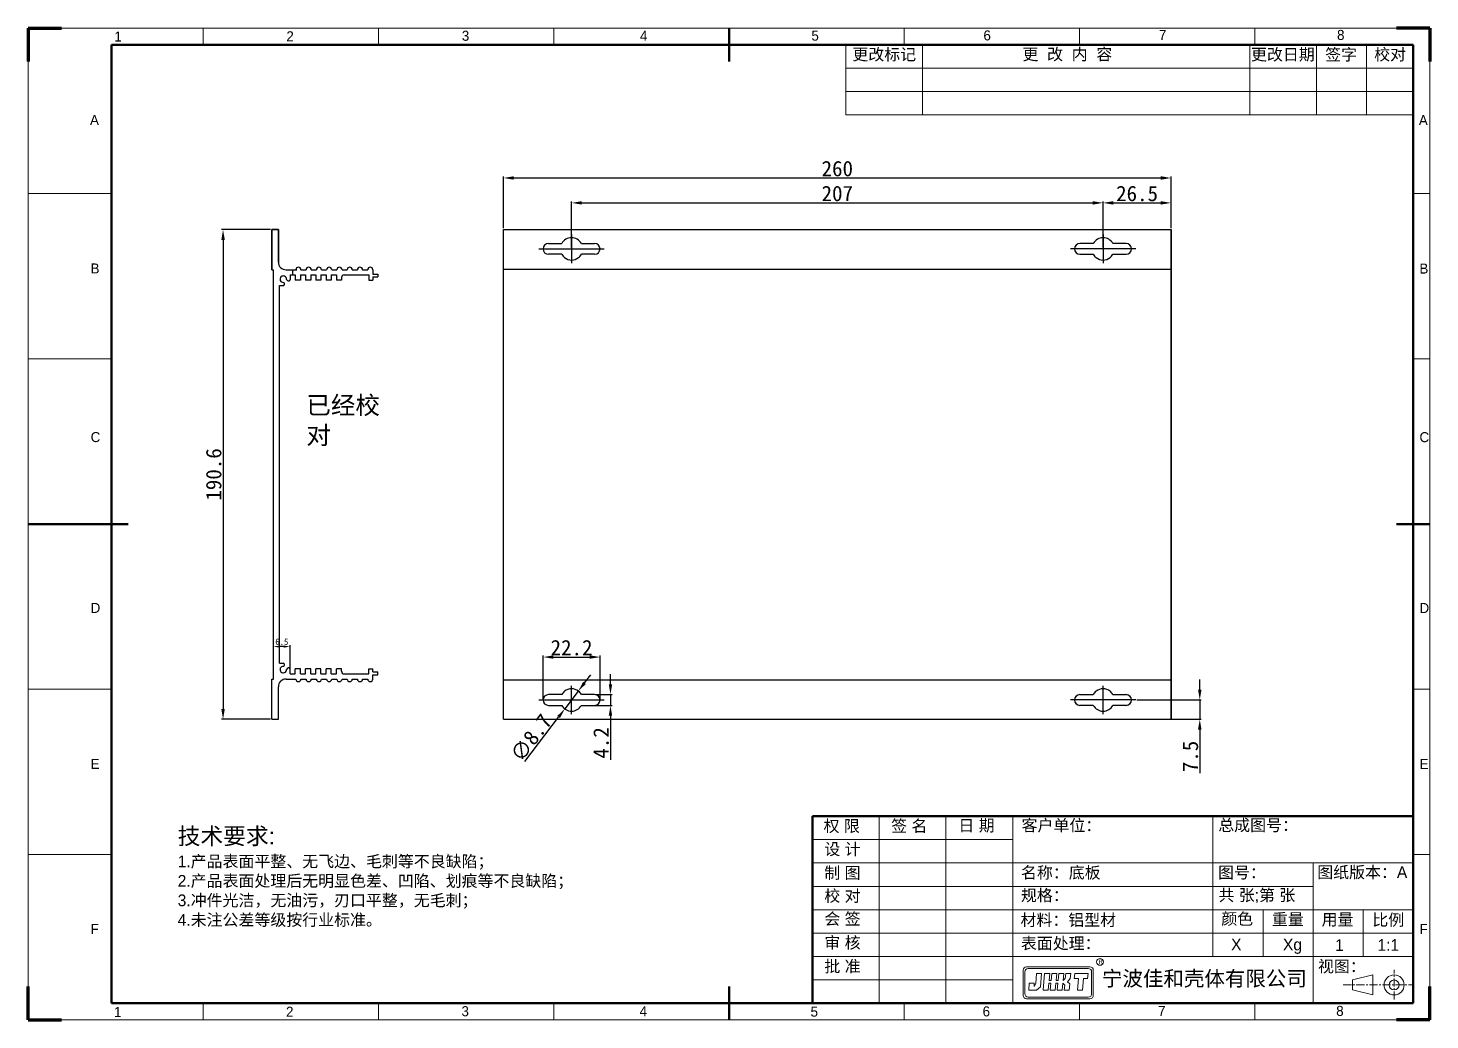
# Model space of a CAD drawing. Header units: millimetres. Extents: x 2638 to 4446, y 961 to 1347.
# Drawn here: x 2638 to 3184, y 961 to 1347 of the extents above; entities that cross this region are included whole.
import ezdxf

# ---------------------------------------------------------------- set-up
doc = ezdxf.new("R2010")
doc.units = ezdxf.units.MM
doc.linetypes.add('CENTER', pattern=[50.8, 31.75, -6.35, 6.35, -6.35])
for name, color, linetype, lineweight in [('中心线', 1, 'CENTER', 25), ('中心线层', 1, 'CENTER', 18), ('图框层', 7, 'Continuous', 18), ('注记层', 7, 'Continuous', 18), ('绘图层', 7, 'Continuous', 30)]:
    doc.layers.add(name, color=color, linetype=linetype, lineweight=lineweight)
doc.styles.get("Standard").update_dxf_attribs({"font": 'SimSun.ttf'})
doc.dimstyles.new('ISO-25', dxfattribs={"dimtxt": 2.5, "dimasz": 2.5, "dimexe": 0.6, "dimexo": 0.5, "dimtad": 1, "dimdsep": 46, "dimtxsty": 'Standard', "dimcen": 2.5, "dimclrd": 1, "dimclre": 1, "dimadec": 0, "dimazin": 0, "dimtfac": 1, "dimtmove": 0, "dimatfit": 3, "dimfxl": 1, "dimarcsym": 0})

# ---------------------------------------------------------------- blocks, each defined once
blk = doc.blocks.new('12121')
at = {"layer": '注记层', "char_height": 3, "width": 24.7671, "attachment_point": 1}
for s, insert in [('{\\fﾷￂￋￎ_GB2312|b0|i0|c134|p49;A}', (511.03, 424.1)), ('{\\fﾷￂￋￎ_GB2312|b0|i0|c134|p49;B}', (511.2, 379.65)), ('{\\fﾷￂￋￎ_GB2312|b0|i0|c134|p49;C}', (511.23, 329.17)), ('{\\fﾷￂￋￎ_GB2312|b0|i0|c134|p49;D}', (511.23, 278.01)), ('{\\fﾷￂￋￎ_GB2312|b0|i0|c134|p49;E}', (511.23, 231.32)), ('{\\fﾷￂￋￎ_GB2312|b0|i0|c134|p49;F}', (511.23, 181.89))]:
    blk.add_mtext(s, dxfattribs=dict(at, insert=insert))
blk = doc.blocks.new('1DF')
at = {"layer": '注记层', "char_height": 3, "width": 24.7671, "attachment_point": 1}
for s, insert in [('{\\fﾷￂￋￎ_GB2312|b0|i0|c134|p49;1}', (518.32, 449.1)), ('{\\fﾷￂￋￎ_GB2312|b0|i0|c134|p49;2}', (569.86, 449.18)), ('{\\fﾷￂￋￎ_GB2312|b0|i0|c134|p49;3}', (622.43, 449.33)), ('{\\fﾷￂￋￎ_GB2312|b0|i0|c134|p49;4}', (675.79, 449.33))]:
    blk.add_mtext(s, dxfattribs=dict(at, insert=insert))
blk = doc.blocks.new('10000')
at = {"layer": '图框层'}
for p, q in [((319.05, 139.22), (319.05, 131.72)), ((319.55, 138.72), (319.55, 132.22)), ((320.05, 140.22), (339.05, 140.22)), ((320.55, 139.72), (338.55, 139.72)), ((339.55, 138.72), (339.55, 132.22)), ((340.05, 139.22), (340.05, 131.72)), ((320.68, 133.22), (320.87, 135.36)), ((322.37, 135.36), (320.87, 135.36)), ((322.28, 134.36), (322.37, 135.36)), ((322.78, 135.23), (322.28, 134.36)), ((323.05, 138.22), (322.78, 135.23)), ((323.05, 138.22), (324.55, 138.22)), ((324.55, 138.22), (324.2, 134.22)), ((325.45, 138.22), (325.01, 133.22)), ((325.45, 138.22), (326.98, 138.22)), ((326.73, 135.32), (326.54, 133.22)), ((326.73, 135.32), (327.33, 135.32)), ((326.98, 138.22), (326.8, 136.12)), ((326.8, 136.12), (327.4, 136.12)), ((327.33, 135.32), (327.14, 133.22)), ((327.58, 138.22), (327.4, 136.12)), ((327.58, 138.22), (329.08, 138.22)), ((328.83, 135.32), (328.64, 133.22)), ((328.83, 135.32), (329.43, 135.32)), ((329.08, 138.22), (328.9, 136.12)), ((328.9, 136.12), (329.5, 136.12)), ((329.43, 135.32), (329.25, 133.22)), ((329.68, 138.22), (329.5, 136.12)), ((329.68, 138.22), (331.18, 138.22)), ((330.93, 135.32), (330.75, 133.22)), ((330.93, 135.32), (331.48, 134.72)), ((331.18, 138.22), (331, 136.12)), ((331.65, 136.72), (331, 136.13)), ((331.48, 134.72), (331.35, 133.22)), ((331.79, 138.22), (331.65, 136.72)), ((331.79, 138.22), (333.29, 138.22)), ((333.15, 136.72), (332.27, 135.72)), ((333.01, 135.12), (332.27, 135.72)), ((333.01, 135.12), (332.85, 133.22)), ((333.29, 138.22), (333.15, 136.72)), ((334.49, 138.22), (334.35, 136.72)), ((334.35, 136.72), (335.61, 136.72)), ((334.49, 138.22), (338.49, 138.22)), ((335.61, 136.72), (335.3, 133.22)), ((337.11, 136.72), (336.8, 133.22)), ((337.11, 136.72), (338.35, 136.72)), ((338.49, 138.22), (338.35, 136.72)), ((320.05, 130.72), (339.05, 130.72)), ((320.55, 131.22), (338.55, 131.22)), ((320.68, 133.22), (323.05, 133.22)), ((323.05, 133.22), (324.2, 134.22)), ((325.01, 133.22), (326.54, 133.22)), ((327.14, 133.22), (328.64, 133.22)), ((329.25, 133.22), (330.75, 133.22)), ((331.35, 133.22), (332.85, 133.22)), ((335.3, 133.22), (336.8, 133.22))]:
    blk.add_line(p, q, dxfattribs=at)
blk.add_circle((342.05, 141.72), 1, dxfattribs=at)
for centre, start, end in [((320.05, 139.22), 90, 180), ((320.55, 138.72), 90, 180), ((338.55, 138.72), 0, 90), ((339.05, 139.22), 0, 90), ((320.05, 131.72), 180, 270), ((320.55, 132.22), 180, 270), ((338.55, 132.22), 270, 0), ((339.05, 131.72), 270, 0)]:
    blk.add_arc(centre, 1, start, end, dxfattribs=at)
at = {"layer": '图框层', "insert": (341.63, 142.39), "char_height": 1.25, "width": 2.8732, "attachment_point": 1}
blk.add_mtext('{\\f@Dotum|b0|i0|c0|p34;R}', dxfattribs=at)
blk = doc.blocks.new('*D4')
at = {"color": 1, "lineweight": -2}
for p, q in [((3056.72, 1261.77), (3056.72, 1279.77)), ((3060.72, 1279.17), (3079.22, 1279.17)), ((3083.22, 1269.27), (3083.22, 1279.77))]:
    blk.add_line(p, q, dxfattribs=at)
at = {"color": 1}
for points in [[(3060.72, 1279.83), (3060.72, 1278.5), (3056.72, 1279.17)], [(3079.22, 1279.83), (3079.22, 1278.5), (3083.22, 1279.17)]]:
    blk.add_solid(points, dxfattribs=at)
at = {"layer": 'Defpoints', "color": 0}
for p in [(3083.22, 1279.17), (3083.22, 1268.77), (3056.72, 1261.27)]:
    blk.add_point(p, dxfattribs=at)
at = {"color": 0, "insert": (3069.97, 1282.79), "char_height": 6, "attachment_point": 5}
blk.add_mtext('26.5', dxfattribs=at)
blk = doc.blocks.new('*D5')
at = {"color": 1, "lineweight": -2}
for p, q in [((2849.72, 1261.77), (2849.72, 1279.77)), ((2853.72, 1279.17), (3052.72, 1279.17)), ((3056.72, 1261.77), (3056.72, 1279.77))]:
    blk.add_line(p, q, dxfattribs=at)
at = {"color": 1}
for points in [[(2853.72, 1279.83), (2853.72, 1278.5), (2849.72, 1279.17)], [(3052.72, 1279.83), (3052.72, 1278.5), (3056.72, 1279.17)]]:
    blk.add_solid(points, dxfattribs=at)
at = {"layer": 'Defpoints', "color": 0}
for p in [(3056.72, 1279.17), (2849.72, 1261.27), (3056.72, 1261.27)]:
    blk.add_point(p, dxfattribs=at)
at = {"color": 0, "insert": (2953.22, 1282.79), "char_height": 6, "attachment_point": 5}
blk.add_mtext('207', dxfattribs=at)
blk = doc.blocks.new('*D6')
at = {"color": 1, "lineweight": -2}
for p, q in [((3094.39, 1089.67), (3094.39, 1093.67)), ((3069.94, 1085.67), (3094.99, 1085.67)), ((3094.39, 1085.67), (3094.39, 1078.17)), ((3082.22, 1078.17), (3094.99, 1078.17)), ((3094.39, 1074.17), (3094.39, 1057.19))]:
    blk.add_line(p, q, dxfattribs=at)
at = {"color": 1}
for points in [[(3093.72, 1089.67), (3095.06, 1089.67), (3094.39, 1085.67)], [(3093.72, 1074.17), (3095.06, 1074.17), (3094.39, 1078.17)]]:
    blk.add_solid(points, dxfattribs=at)
at = {"layer": 'Defpoints', "color": 0}
for p in [(3069.44, 1085.67), (3081.72, 1078.17), (3094.39, 1078.17)]:
    blk.add_point(p, dxfattribs=at)
at = {"color": 0, "insert": (3090.77, 1063.68), "char_height": 6, "attachment_point": 5, "rotation": 90}
blk.add_mtext('7.5', dxfattribs=at)
blk = doc.blocks.new('*D12')
at = {"color": 1, "lineweight": -2}
for p, q in [((2838.62, 1086.17), (2838.62, 1102.97)), ((2860.82, 1086.17), (2860.82, 1102.97)), ((2842.62, 1102.37), (2856.82, 1102.37))]:
    blk.add_line(p, q, dxfattribs=at)
at = {"color": 1}
for points in [[(2842.62, 1103.04), (2842.62, 1101.71), (2838.62, 1102.37)], [(2856.82, 1103.04), (2856.82, 1101.71), (2860.82, 1102.37)]]:
    blk.add_solid(points, dxfattribs=at)
at = {"layer": 'Defpoints', "color": 0}
for p in [(2860.82, 1102.37), (2838.62, 1085.67), (2860.82, 1085.67)]:
    blk.add_point(p, dxfattribs=at)
at = {"color": 0, "insert": (2849.72, 1106), "char_height": 6, "attachment_point": 5}
blk.add_mtext('22.2', dxfattribs=at)
blk = doc.blocks.new('*D13')
at = {"color": 1, "lineweight": -2}
for p, q in [((2864.88, 1091.77), (2864.88, 1095.77)), ((2859.22, 1087.77), (2865.48, 1087.77)), ((2864.88, 1087.77), (2864.88, 1083.57)), ((2857.87, 1083.57), (2865.48, 1083.57)), ((2864.88, 1079.57), (2864.88, 1062.36))]:
    blk.add_line(p, q, dxfattribs=at)
at = {"color": 1}
for points in [[(2864.21, 1091.77), (2865.55, 1091.77), (2864.88, 1087.77)], [(2864.21, 1079.57), (2865.55, 1079.57), (2864.88, 1083.57)]]:
    blk.add_solid(points, dxfattribs=at)
at = {"layer": 'Defpoints', "color": 0}
for p in [(2858.72, 1087.77), (2857.37, 1083.57), (2864.88, 1083.57)]:
    blk.add_point(p, dxfattribs=at)
at = {"color": 0, "insert": (2861.26, 1068.97), "char_height": 6, "attachment_point": 5, "rotation": 90}
blk.add_mtext('4.2', dxfattribs=at)
blk = doc.blocks.new('*D14')
at = {"color": 1, "lineweight": -2}
for p, q in [((2854.77, 1092.32), (2857.19, 1095.51)), ((2852.35, 1089.14), (2847.09, 1082.21)), ((2831.53, 1061.71), (2844.67, 1079.02))]:
    blk.add_line(p, q, dxfattribs=at)
at = {"color": 1}
for points in [[(2854.24, 1092.73), (2855.3, 1091.92), (2852.35, 1089.14)], [(2844.14, 1079.43), (2845.21, 1078.62), (2847.09, 1082.21)]]:
    blk.add_solid(points, dxfattribs=at)
at = {"layer": 'Defpoints', "color": 0}
for p in [(2852.35, 1089.14), (2847.09, 1082.21)]:
    blk.add_point(p, dxfattribs=at)
at = {"color": 0, "insert": (2834, 1070.96), "char_height": 6, "attachment_point": 5, "rotation": 52.7902}
blk.add_mtext('∅8.7', dxfattribs=at)
blk = doc.blocks.new('*D15')
at = {"color": 1, "lineweight": -2}
for p, q in [((2823.22, 1269.27), (2823.22, 1289.46)), ((2827.22, 1288.86), (3079.22, 1288.86)), ((3083.22, 1269.27), (3083.22, 1289.46))]:
    blk.add_line(p, q, dxfattribs=at)
at = {"color": 1}
for points in [[(2827.22, 1289.53), (2827.22, 1288.19), (2823.22, 1288.86)], [(3079.22, 1289.53), (3079.22, 1288.19), (3083.22, 1288.86)]]:
    blk.add_solid(points, dxfattribs=at)
at = {"layer": 'Defpoints', "color": 0}
for p in [(3083.22, 1288.86), (2823.22, 1268.77), (3083.22, 1268.77)]:
    blk.add_point(p, dxfattribs=at)
at = {"color": 0, "insert": (2953.22, 1292.48), "char_height": 6, "attachment_point": 5}
blk.add_mtext('260', dxfattribs=at)
blk = doc.blocks.new('*D17')
at = {"color": 1, "lineweight": -2}
for p, q in [((2732.53, 1268.77), (2713.4, 1268.77)), ((2714, 1264.77), (2714, 1082.17)), ((2732.53, 1078.17), (2713.4, 1078.17))]:
    blk.add_line(p, q, dxfattribs=at)
at = {"color": 1}
for points in [[(2713.33, 1264.77), (2714.67, 1264.77), (2714, 1268.77)], [(2713.33, 1082.17), (2714.67, 1082.17), (2714, 1078.17)]]:
    blk.add_solid(points, dxfattribs=at)
at = {"layer": 'Defpoints', "color": 0}
for p in [(2733.03, 1268.77), (2714, 1078.17), (2733.03, 1078.17)]:
    blk.add_point(p, dxfattribs=at)
at = {"color": 0, "insert": (2710.37, 1173.47), "char_height": 6, "attachment_point": 5, "rotation": 90}
blk.add_mtext('190.6', dxfattribs=at)
blk = doc.blocks.new('*D40')
at = {"color": 1, "lineweight": -2}
for p, q in [((2733.63, 1099.08), (2733.63, 1107.07)), ((2737.63, 1106.47), (2736.13, 1106.47)), ((2740.13, 1097.21), (2740.13, 1107.07))]:
    blk.add_line(p, q, dxfattribs=at)
at = {"color": 1}
for points in [[(2736.13, 1106.88), (2736.13, 1106.05), (2733.63, 1106.47)], [(2737.63, 1106.88), (2737.63, 1106.05), (2740.13, 1106.47)]]:
    blk.add_solid(points, dxfattribs=at)
at = {"layer": 'Defpoints', "color": 0}
for p in [(2733.63, 1106.47), (2733.63, 1098.58), (2740.13, 1096.71)]:
    blk.add_point(p, dxfattribs=at)
at = {"color": 0, "insert": (2736.88, 1108.34), "char_height": 2.5, "attachment_point": 5}
blk.add_mtext('6.5', dxfattribs=at)

msp = doc.modelspace()

# ---------------------------------------------------------------- linework, layer by layer
for p, q in [((2823.224, 1268.774), (3083.224, 1268.774)), ((2823.224, 1078.174), (2823.224, 1268.774)), ((3083.224, 1268.774), (3083.224, 1078.174)), ((3083.224, 1078.174), (3083.224, 1268.774)), ((2823.224, 1253.424), (3083.224, 1253.424)), ((2823.224, 1093.524), (3083.224, 1093.524)), ((2823.224, 1078.174), (3083.224, 1078.174))]:
    msp.add_line(p, q)
at = {"layer": '中心线'}
for p, q in [((2849.724, 1266.824), (2849.724, 1255.724)), ((3056.724, 1266.824), (3056.724, 1255.724)), ((2837.005, 1261.274), (2862.444, 1261.274)), ((3069.444, 1261.274), (3044.005, 1261.274)), ((2849.724, 1080.124), (2849.724, 1091.224)), ((3056.724, 1080.124), (3056.724, 1091.224)), ((2837.005, 1085.674), (2862.444, 1085.674)), ((3069.444, 1085.674), (3044.005, 1085.674))]:
    msp.add_line(p, q, dxfattribs=at)
at = {"layer": '中心线层', "ltscale": 0.1}
for p, q in [((3170.08, 969.035), (3170.08, 980.63)), ((3150.281, 974.743), (3177.148, 974.743))]:
    msp.add_line(p, q, dxfattribs=at)
at = {"layer": '图框层', "lineweight": 18}
for p, q in [((2638.043, 961.124), (2638.043, 1347.224)), ((2638.043, 1347.224), (3184.043, 1347.224)), ((2774.543, 1347.224), (2774.543, 1340.724)), ((3184.043, 961.124), (3184.043, 1347.224)), ((3021.543, 1013.124), (3099.543, 1013.124)), ((3099.543, 1013.124), (3138.543, 1013.124)), ((3021.543, 994.924), (3099.543, 994.924)), ((2774.543, 967.624), (2774.543, 961.124)), ((2638.043, 961.124), (3184.043, 961.124))]:
    msp.add_line(p, q, dxfattribs=at)
at = {"layer": '图框层', "lineweight": 100}
for p, q in [((2638.043, 1347.224), (2651.043, 1347.224)), ((2638.043, 1347.224), (2638.043, 1334.224)), ((3184.043, 1347.224), (3171.043, 1347.224)), ((3184.043, 1347.224), (3184.043, 1334.224)), ((2638.043, 961.124), (2638.043, 974.124)), ((3184.043, 961.124), (3184.043, 974.124)), ((2638.043, 961.124), (2651.043, 961.124)), ((3184.043, 961.124), (3171.043, 961.124))]:
    msp.add_line(p, q, dxfattribs=at)
at = {"layer": '图框层'}
for p, q in [((2706.293, 1347.224), (2706.293, 1340.724)), ((2842.793, 1347.224), (2842.793, 1340.724)), ((2979.293, 1347.224), (2979.293, 1340.724)), ((3047.543, 1347.224), (3047.543, 1340.724)), ((3115.793, 1347.224), (3115.793, 1340.724)), ((2956.543, 1313.424), (2956.543, 1340.724)), ((2986.443, 1313.424), (2986.443, 1340.724)), ((3113.843, 1313.424), (3113.843, 1340.724)), ((3139.843, 1313.424), (3139.843, 1340.724)), ((3159.343, 1313.424), (3159.343, 1340.724)), ((2956.543, 1331.624), (3177.543, 1331.624)), ((2956.543, 1322.524), (3177.543, 1322.524)), ((2956.543, 1313.424), (3177.543, 1313.424)), ((2638.043, 1282.874), (2670.543, 1282.874)), ((3177.543, 1282.874), (3184.043, 1282.874)), ((2638.043, 1218.524), (2670.543, 1218.524)), ((3177.543, 1218.524), (3184.043, 1218.524)), ((2670.543, 1089.824), (2638.043, 1089.824)), ((3177.543, 1089.824), (3184.043, 1089.824)), ((2969.543, 1040.424), (2969.543, 967.624)), ((2995.543, 1040.424), (2995.543, 967.624)), ((3021.543, 1040.424), (3021.543, 967.624)), ((3099.543, 1040.424), (3099.543, 985.824)), ((3177.543, 1040.424), (3177.543, 967.624)), ((2943.543, 1031.324), (3021.543, 1031.324)), ((2670.543, 1025.474), (2638.043, 1025.474)), ((2943.543, 1022.224), (3021.543, 1022.224)), ((2943.543, 1022.224), (3177.543, 1022.224)), ((3138.543, 1022.224), (3138.543, 967.624)), ((3177.543, 1025.474), (3184.043, 1025.474)), ((2943.543, 1013.124), (3021.543, 1013.124)), ((2943.543, 1004.024), (3021.543, 1004.024)), ((2943.543, 1004.024), (3177.543, 1004.024)), ((3119.043, 985.824), (3119.043, 1004.024)), ((3158.043, 985.824), (3158.043, 1004.024)), ((2943.543, 994.924), (3021.543, 994.924)), ((3099.543, 994.924), (3177.543, 994.924)), ((2943.543, 985.824), (3021.543, 985.824)), ((2943.543, 985.824), (3177.543, 985.824)), ((3153.935, 976.693), (3161.735, 978.643)), ((3161.735, 978.643), (3161.735, 970.843)), ((2943.543, 976.724), (3021.543, 976.724)), ((3153.935, 976.693), (3153.935, 972.793)), ((3153.935, 972.793), (3161.735, 970.843)), ((2706.293, 967.624), (2706.293, 961.124)), ((2842.793, 967.624), (2842.793, 961.124)), ((2943.543, 967.624), (3177.543, 967.624)), ((2979.293, 967.624), (2979.293, 961.124)), ((3047.543, 967.624), (3047.543, 961.124)), ((3115.793, 967.624), (3115.793, 961.124))]:
    msp.add_line(p, q, dxfattribs=at)
at = {"layer": '图框层', "lineweight": 50}
for p, q in [((2911.043, 1347.224), (2911.043, 1340.724)), ((2670.543, 967.624), (2670.543, 1340.724)), ((2670.543, 1340.724), (3177.543, 1340.724)), ((2911.043, 1340.724), (2911.043, 1334.224)), ((3177.543, 967.624), (3177.543, 1340.724)), ((2670.543, 1154.174), (2638.043, 1154.174)), ((2670.543, 1154.174), (2677.043, 1154.174)), ((3177.543, 1154.174), (3171.043, 1154.174)), ((3177.543, 1154.174), (3184.043, 1154.174)), ((2943.543, 1040.424), (2943.543, 967.624)), ((2943.543, 1040.424), (3177.543, 1040.424)), ((2911.043, 967.624), (2911.043, 974.124)), ((2670.543, 967.624), (3177.543, 967.624)), ((2911.043, 967.624), (2911.043, 961.124))]:
    msp.add_line(p, q, dxfattribs=at)
at = {"layer": '图框层'}
for radius in [3.903, 1.95]:
    msp.add_circle((3170.08, 974.743), radius, dxfattribs=at)
at = {"layer": '绘图层', "color": 7}
for p, q in [((2733.028, 1253.124), (2733.028, 1268.774)), ((2735.528, 1268.774), (2733.028, 1268.774)), ((2733.028, 1268.774), (2733.028, 1253.124)), ((2733.028, 1268.774), (2735.528, 1268.774)), ((2735.528, 1256.124), (2735.528, 1268.774)), ((2735.528, 1268.774), (2735.528, 1256.124)), ((2733.028, 1253.124), (2733.628, 1253.124)), ((2733.028, 1253.124), (2733.628, 1253.124)), ((2733.628, 1093.824), (2733.628, 1253.124)), ((2738.528, 1253.124), (2742.708, 1253.124)), ((2738.528, 1253.124), (2742.328, 1253.124)), ((2740.128, 1251.124), (2740.128, 1249.354)), ((2740.128, 1251.124), (2742.128, 1251.124)), ((2741.128, 1251.124), (2741.128, 1253.124)), ((2742.128, 1251.124), (2742.128, 1249.124)), ((2744.128, 1251.124), (2744.128, 1249.124)), ((2744.128, 1251.124), (2746.128, 1251.124)), ((2744.328, 1253.124), (2746.328, 1253.124)), ((2746.128, 1251.124), (2746.128, 1249.124)), ((2748.128, 1251.124), (2748.128, 1249.124)), ((2748.128, 1251.124), (2750.128, 1251.124)), ((2748.328, 1253.124), (2750.328, 1253.124)), ((2750.128, 1251.124), (2750.128, 1249.124)), ((2752.128, 1251.124), (2752.128, 1249.124)), ((2752.128, 1251.124), (2754.128, 1251.124)), ((2752.328, 1253.124), (2754.328, 1253.124)), ((2754.128, 1251.124), (2754.128, 1249.124)), ((2756.128, 1251.124), (2756.128, 1249.124)), ((2756.128, 1251.124), (2758.128, 1251.124)), ((2756.328, 1253.124), (2758.328, 1253.124)), ((2758.128, 1251.124), (2758.128, 1249.124)), ((2760.328, 1253.124), (2762.328, 1253.124)), ((2761.128, 1251.124), (2770.828, 1251.124)), ((2764.328, 1253.124), (2766.328, 1253.124)), ((2768.328, 1253.124), (2770.328, 1253.124)), ((2770.828, 1251.124), (2770.828, 1249.124)), ((2772.328, 1253.124), (2772.328, 1251.424)), ((2772.328, 1251.424), (2774.228, 1251.424)), ((2774.228, 1251.424), (2774.228, 1250.324)), ((2735.928, 1099.974), (2735.928, 1246.974)), ((2735.928, 1246.974), (2737.348, 1246.974)), ((2737.773, 1247.998), (2737.542, 1248.229)), ((2739.104, 1248.929), (2738.673, 1249.36)), ((2744.128, 1249.124), (2742.128, 1249.124)), ((2748.128, 1249.124), (2746.128, 1249.124)), ((2752.128, 1249.124), (2750.128, 1249.124)), ((2756.128, 1249.124), (2754.128, 1249.124)), ((2760.128, 1249.124), (2758.128, 1249.124)), ((2760.128, 1250.124), (2760.128, 1249.124)), ((2770.828, 1249.124), (2772.328, 1249.124)), ((2772.328, 1250.324), (2772.328, 1249.124)), ((2772.328, 1250.324), (2774.228, 1250.324)), ((2735.928, 1099.974), (2737.348, 1099.974)), ((2737.773, 1098.95), (2737.542, 1098.719)), ((2739.104, 1098.018), (2738.673, 1097.587)), ((2740.128, 1095.824), (2740.128, 1097.594)), ((2742.128, 1095.824), (2742.128, 1097.824)), ((2744.128, 1097.824), (2742.128, 1097.824)), ((2744.128, 1095.824), (2744.128, 1097.824)), ((2746.128, 1095.824), (2746.128, 1097.824)), ((2748.128, 1097.824), (2746.128, 1097.824)), ((2748.128, 1095.824), (2748.128, 1097.824)), ((2750.128, 1095.824), (2750.128, 1097.824)), ((2752.128, 1097.824), (2750.128, 1097.824)), ((2752.128, 1095.824), (2752.128, 1097.824)), ((2754.128, 1095.824), (2754.128, 1097.824)), ((2756.128, 1097.824), (2754.128, 1097.824)), ((2756.128, 1095.824), (2756.128, 1097.824)), ((2758.128, 1095.824), (2758.128, 1097.824)), ((2760.128, 1097.824), (2758.128, 1097.824)), ((2760.128, 1096.824), (2760.128, 1097.824)), ((2770.828, 1095.824), (2770.828, 1097.824)), ((2770.828, 1097.824), (2772.328, 1097.824)), ((2772.328, 1096.624), (2772.328, 1097.824)), ((2733.028, 1078.174), (2733.028, 1093.824)), ((2733.028, 1093.824), (2733.628, 1093.824)), ((2738.528, 1093.824), (2742.328, 1093.824)), ((2740.128, 1095.824), (2742.128, 1095.824)), ((2744.128, 1095.824), (2746.128, 1095.824)), ((2744.328, 1093.824), (2746.328, 1093.824)), ((2748.128, 1095.824), (2750.128, 1095.824)), ((2748.328, 1093.824), (2750.328, 1093.824)), ((2752.128, 1095.824), (2754.128, 1095.824)), ((2752.328, 1093.824), (2754.328, 1093.824)), ((2756.128, 1095.824), (2758.128, 1095.824)), ((2756.328, 1093.824), (2758.328, 1093.824)), ((2760.328, 1093.824), (2762.328, 1093.824)), ((2761.128, 1095.824), (2770.828, 1095.824)), ((2764.328, 1093.824), (2766.328, 1093.824)), ((2768.328, 1093.824), (2770.328, 1093.824)), ((2772.328, 1096.624), (2774.228, 1096.624)), ((2772.328, 1093.824), (2772.328, 1095.524)), ((2772.328, 1095.524), (2774.228, 1095.524)), ((2772.328, 1093.824), (2772.328, 1095.324)), ((2774.228, 1095.524), (2774.228, 1096.624)), ((2735.528, 1078.174), (2735.528, 1090.824)), ((2733.028, 1078.174), (2735.528, 1078.174))]:
    msp.add_line(p, q, dxfattribs=at)
at = {"layer": '绘图层', "color": 7, "linetype": 'Continuous'}
for p, q in [((2840.724, 1263.374), (2845.915, 1263.374)), ((2853.534, 1263.374), (2858.724, 1263.374)), ((3052.915, 1263.374), (3047.724, 1263.374)), ((3065.724, 1263.374), (3060.534, 1263.374)), ((2845.915, 1259.174), (2840.724, 1259.174)), ((2858.724, 1259.174), (2853.534, 1259.174)), ((3047.724, 1259.174), (3052.915, 1259.174)), ((3060.534, 1259.174), (3065.724, 1259.174)), ((2845.915, 1087.774), (2840.724, 1087.774)), ((2858.724, 1087.774), (2853.534, 1087.774)), ((3047.724, 1087.774), (3052.915, 1087.774)), ((3060.534, 1087.774), (3065.724, 1087.774)), ((2840.724, 1083.574), (2845.915, 1083.574)), ((2853.534, 1083.574), (2858.724, 1083.574)), ((3052.915, 1083.574), (3047.724, 1083.574)), ((3065.724, 1083.574), (3060.534, 1083.574))]:
    msp.add_line(p, q, dxfattribs=at)
for centre, radius, start, end in [((2840.724, 1261.274), 2.1, 90, 270), ((2849.724, 1261.274), 4.35, 28.86573, 151.13427), ((2858.724, 1261.274), 2.1, 270, 90), ((3047.724, 1261.274), 2.1, 90, 270), ((3056.724, 1261.274), 4.35, 28.86573, 151.13427), ((3065.724, 1261.274), 2.1, 270, 90), ((2849.724, 1261.274), 4.35, 208.86573, 231.40815), ((2849.724, 1261.274), 4.35, 231.40815, 308.59185), ((2849.724, 1261.274), 4.35, 308.59185, 331.13427), ((3056.724, 1261.274), 4.35, 208.86573, 231.40815), ((3056.724, 1261.274), 4.35, 231.40815, 308.59185), ((3056.724, 1261.274), 4.35, 308.59185, 331.13427), ((2840.724, 1085.674), 2.1, 90, 270), ((2849.724, 1085.674), 4.35, 128.59185, 151.13427), ((2849.724, 1085.674), 4.35, 51.40815, 128.59185), ((2849.724, 1085.674), 4.35, 28.86573, 51.40815), ((2858.724, 1085.674), 2.1, 270, 90), ((3047.724, 1085.674), 2.1, 90, 270), ((3056.724, 1085.674), 4.35, 128.59185, 151.13427), ((3056.724, 1085.674), 4.35, 51.40815, 128.59185), ((3056.724, 1085.674), 4.35, 28.86573, 51.40815), ((3065.724, 1085.674), 2.1, 270, 90), ((2849.724, 1085.674), 4.35, 208.86573, 331.13427), ((3056.724, 1085.674), 4.35, 208.86573, 331.13427)]:
    msp.add_arc(centre, radius, start, end, dxfattribs=at)
at = {"layer": '绘图层', "color": 7}
for centre, radius, start, end in [((2738.528, 1256.124), 3, 180, 270), ((2738.528, 1256.124), 3, 180, 270), ((2737.428, 1249.474), 1.25, 354.79182, 275.20818), ((2743.328, 1253.124), 1, 0, 180), ((2747.328, 1253.124), 1, 0, 180), ((2751.328, 1253.124), 1, 0, 180), ((2755.328, 1253.124), 1, 0, 180), ((2759.328, 1253.124), 1, 0, 180), ((2761.128, 1250.124), 1, 90, 180), ((2763.328, 1253.124), 1, 0, 180), ((2767.328, 1253.124), 1, 0, 180), ((2771.328, 1253.124), 1, 0, 180), ((2737.348, 1247.574), 0.6, 270, 45), ((2739.528, 1249.354), 0.6, 225, 0), ((2737.428, 1097.474), 1.25, 84.79182, 5.20818), ((2737.348, 1099.374), 0.6, 315, 90), ((2739.528, 1097.594), 0.6, 0, 135), ((2738.528, 1090.824), 3, 90, 180), ((2743.328, 1093.824), 1, 180, 0), ((2747.328, 1093.824), 1, 180, 0), ((2751.328, 1093.824), 1, 180, 0), ((2755.328, 1093.824), 1, 180, 0), ((2759.328, 1093.824), 1, 180, 0), ((2761.128, 1096.824), 1, 180, 270), ((2763.328, 1093.824), 1, 180, 0), ((2767.328, 1093.824), 1, 180, 0), ((2771.328, 1093.824), 1, 180, 0)]:
    msp.add_arc(centre, radius, start, end, dxfattribs=at)

# ---------------------------------------------------------------- block references
at = {"layer": '图框层', "lineweight": 50, "xscale": 1.299999999999955, "yscale": 1.299999999999955, "zscale": 1.299999999999955}
for p in [(1997.838, 762.04), (1997.696, 382.345)]:
    msp.add_blockref('1DF', p, dxfattribs=at)
at = {"layer": '图框层', "xscale": 1.299999999999955, "yscale": 1.299999999999955, "zscale": 1.299999999999955}
for name, p in [('12121', (1997.838, 762.04)), ('12121', (2515.371, 762.004)), ('10000', (2610.871, 799.468))]:
    msp.add_blockref(name, p, dxfattribs=at)

# ---------------------------------------------------------------- texts
at = {"insert": (2746.438, 1203.914), "char_height": 2.5, "width": 29.19218, "attachment_point": 1}
msp.add_mtext('{\\H2.8x;已经校对}', dxfattribs=at)
at = {"layer": '注记层', "attachment_point": 1}
for s, insert, char_height, width in [('{\\fﾷￂￋￎ_GB2312|b0|i0|c134|p49;5}', (2943.141, 1346.206), 3.9, 32.19724), ('{\\fﾷￂￋￎ_GB2312|b0|i0|c134|p49;6}', (3010.143, 1346.309), 3.9, 32.19724), ('{\\fﾷￂￋￎ_GB2312|b0|i0|c134|p49;7}', (3078.49, 1346.5), 3.9, 32.19724), ('{\\fﾷￂￋￎ_GB2312|b0|i0|c134|p49;8}', (3147.853, 1346.5), 3.9, 32.19724), ('{\\fﾷￂￋￎ_GB2312|b0|i0|c134|p49;更改标记}', (2959.1, 1339.242), 4.55, 32.19724), ('{\\fﾷￂￋￎ_GB2312|b0|i0|c134|p49;更  改  内  容}', (3025.334, 1339.306), 4.55, 91.76091), ('{\\fﾷￂￋￎ_GB2312|b0|i0|c134|p49;更改日期}', (3114.346, 1339.208), 4.55, 32.19724), ('{\\fﾷￂￋￎ_GB2312|b0|i0|c134|p49;签字}', (3143.239, 1339.188), 4.55, 32.19724), ('{\\fSimSun|b0|i0|c134|p54;校对}', (3162.325, 1339.235), 4.55, 32.19724), ('{\\fﾷￂￋￎ_GB2312|b0|i0|c134|p49;权 限}', (2947.871, 1038.897), 4.55, 23.86273), ('{\\fﾷￂￋￎ_GB2312|b0|i0|c134|p49;签 名}', (2974.212, 1038.923), 4.55, 23.86273), ('{\\fﾷￂￋￎ_GB2312|b0|i0|c134|p49;日 期}', (3000.392, 1039.094), 4.55, 23.86273), ('客户单位：', (3024.991, 1039.134), 4.55, 80.94095), ('总成图号：', (3101.6, 1039.226), 4.55, 112.2671), ('{\\fﾷￂￋￎ_GB2312|b0|i0|c134|p49;设 计}', (2948.186, 1029.888), 4.55, 23.86273), ('{\\fﾷￂￋￎ_GB2312|b0|i0|c134|p49;制 图}', (2948.186, 1020.678), 4.55, 23.86273), ('名称：{\\fSimSun|b0|i0|c134|p54;底板}', (3024.753, 1020.749), 4.55, 64.07556), ('{\\fﾷￂￋￎ_GB2312|b0|i0|c134|p49;图号：}', (3101.508, 1020.814), 4.55, 34.27961), ('{\\fﾷￂￋￎ_GB2312|b0|i0|c134|p49;图纸版本：\\f@ﾷￂￋￎ_GB2312|b0|i0|c134|p49;A}', (3140.135, 1020.896), 4.55, 44.31598), ('{\\fﾷￂￋￎ_GB2312|b0|i0|c134|p49;校 对}', (2948.186, 1011.715), 4.55, 23.86273), ('规格：', (3024.731, 1011.917), 4.55, 64.07556), ('{\\fﾷￂￋￎ_GB2312|b0|i0|c134|p49;共 张;第 张}', (3101.685, 1011.997), 4.55, 51.53524), ('{\\fﾷￂￋￎ_GB2312|b0|i0|c134|p49;会 签}', (2948.186, 1002.754), 4.55, 23.86273), ('{\\fSimSun|b0|i0|c134|p2;材料：铝型材}', (3024.578, 1002.301), 4.55, 74.9644), ('{\\fﾷￂￋￎ_GB2312|b0|i0|c134|p49;颜色}', (3102.767, 1002.79), 4.55, 34.27961), ('{\\fﾷￂￋￎ_GB2312|b0|i0|c134|p49;重量}', (3122.496, 1002.573), 4.55, 34.27961), ('{\\fﾷￂￋￎ_GB2312|b0|i0|c134|p49;用量}', (3141.838, 1002.49), 4.55, 34.27961), ('{\\fﾷￂￋￎ_GB2312|b0|i0|c134|p49;比例}', (3161.604, 1002.36), 4.55, 34.27961), ('{\\fﾷￂￋￎ_GB2312|b0|i0|c134|p49;审 核}', (2948.186, 993.477), 4.55, 23.86273), ('表面处理：', (3024.716, 993.229), 4.55, 136.1492), ('{\\f@ﾷￂￋￎ_GB2312|b0|i0|c134|p49;X}', (3106.577, 992.767), 4.55, 34.27961), ('{\\f@ﾷￂￋￎ_GB2312|b0|i0|c134|p49;Xg}', (3126.783, 992.749), 4.55, 34.27961), ('{\\fﾷￂￋￎ_GB2312|b0|i0|c134|p49;1}', (3147.111, 992.53), 4.55, 34.27961), ('{\\fﾷￂￋￎ_GB2312|b0|i0|c134|p49;1:1}', (3163.606, 992.601), 4.55, 34.27961), ('{\\fﾷￂￋￎ_GB2312|b0|i0|c134|p49;批 准}', (2948.186, 984.281), 4.55, 23.86273), ('{\\fﾷￂￋￎ_GB2312|b0|i0|c134|p49;视图：}', (3140.413, 984.263), 4.55, 34.27961), ('{\\fﾷￂￋￎ_GB2312|b0|i0|c134|p49;宁波佳和壳体有限公司}', (3056.303, 980.186), 5.85, 104.56225), ('{\\fﾷￂￋￎ_GB2312|b0|i0|c134|p49;6}', (3009.811, 966.402), 3.9, 32.19724), ('{\\fﾷￂￋￎ_GB2312|b0|i0|c134|p49;7}', (3078.157, 966.593), 3.9, 32.19724), ('{\\fﾷￂￋￎ_GB2312|b0|i0|c134|p49;8}', (3147.52, 966.593), 3.9, 32.19724), ('{\\fﾷￂￋￎ_GB2312|b0|i0|c134|p49;5}', (2942.808, 966.298), 3.9, 32.19724)]:
    msp.add_mtext(s, dxfattribs=dict(at, insert=insert, char_height=char_height, width=width))
at = {"layer": '注记层', "lineweight": 18, "insert": (2696.32, 1035.961), "char_height": 6.5, "width": 198.74868, "attachment_point": 1}
msp.add_mtext('{\\fﾷￂￋￎ_GB2312|b0|i0|c134|p49;技术要求:\\P\\H0.7x;1.产品表面平整、无飞边、毛刺等不良缺陷；\\P2.产品表面处理后无明显色差、凹陷、划痕等不良缺陷；\\P3.冲件光洁，无油污，刃口平整，无毛刺；\\P4.未注公差等级按行业标准。}', dxfattribs=at)

# ---------------------------------------------------------------- dimensions: what is measured, and where the dimension line sits
for base, p1, p2, picture, middle in [((3083.224, 1288.859), (2823.224, 1268.774), (3083.224, 1268.774), '*D15', (2953.224, 1292.484)), ((3056.724, 1279.166), (2849.724, 1261.274), (3056.724, 1261.274), '*D5', (2953.224, 1282.791)), ((3083.224, 1279.166), (3056.724, 1261.274), (3083.224, 1268.774), '*D4', (3069.974, 1282.791)), ((2860.824, 1102.374), (2838.624, 1085.674), (2860.824, 1085.674), '*D12', (2849.724, 1105.999))]:
    dim = msp.add_linear_dim(base=base, p1=p1, p2=p2, dimstyle='ISO-25', override={"dimtxt": 6, "dimasz": 4})
    dim.commit()
    dim.dimension.update_dxf_attribs({"geometry": picture, "text_midpoint": middle})
for base, p1, p2, picture, middle in [((2713.999, 1078.174), (2733.028, 1268.774), (2733.028, 1078.174), '*D17', (2710.374, 1173.474)), ((2864.881, 1083.574), (2858.724, 1087.774), (2857.367, 1083.574), '*D13', (2861.256, 1068.965)), ((3094.391, 1078.174), (3069.444, 1085.674), (3081.724, 1078.174), '*D6', (3090.766, 1063.682))]:
    dim = msp.add_linear_dim(base=base, p1=p1, p2=p2, angle=90, dimstyle='ISO-25', override={"dimtxt": 6, "dimasz": 4})
    dim.commit()
    dim.dimension.update_dxf_attribs({"geometry": picture, "text_midpoint": middle})
dim = msp.add_linear_dim(base=(2733.628, 1106.467), p1=(2740.128, 1096.709), p2=(2733.628, 1098.578), dimstyle='ISO-25')
dim.commit()
dim.dimension.update_dxf_attribs({"geometry": '*D40', "text_midpoint": (2736.878, 1108.342)})
dim = msp.add_diameter_dim_2p(p1=(2852.355, 1089.138), p2=(2847.094, 1082.209), dimstyle='ISO-25', override={"dimtxt": 6, "dimasz": 4})
dim.commit()
dim.dimension.update_dxf_attribs({"geometry": '*D14', "text_midpoint": (2834.004, 1070.965)})

doc.saveas('drawing.dxf')
